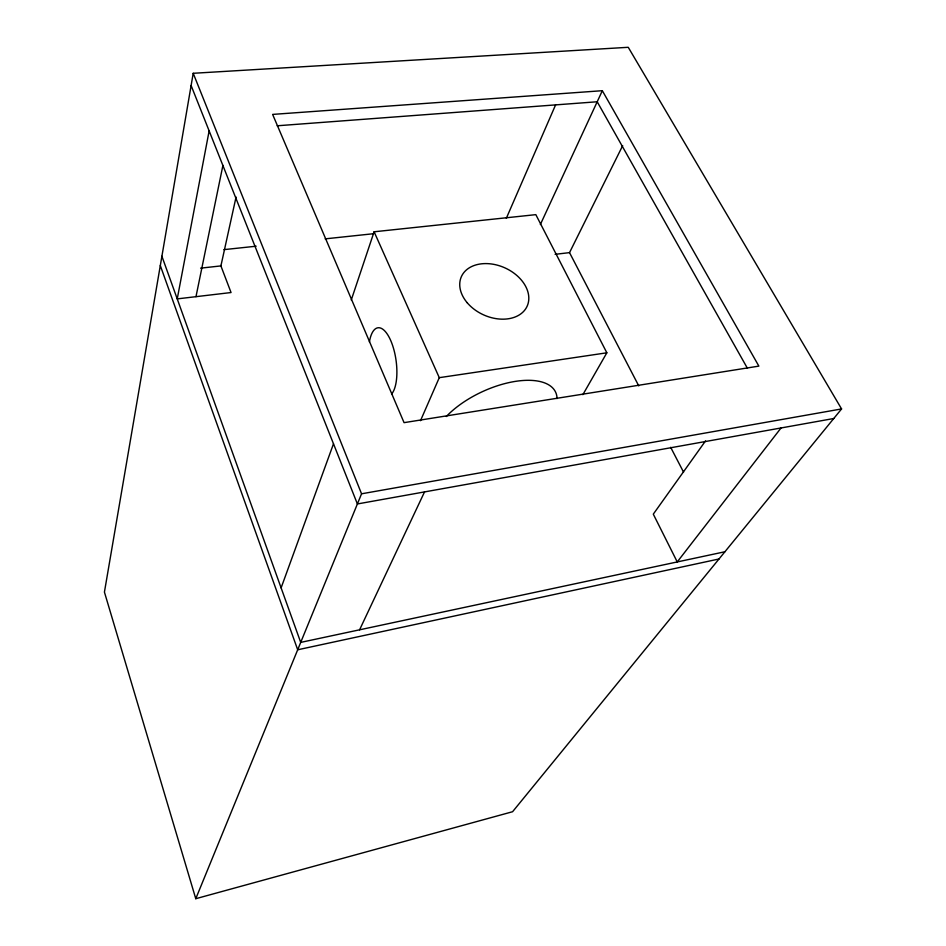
<?xml version="1.0" encoding="UTF-8"?>
<svg xmlns="http://www.w3.org/2000/svg" width="946" height="946" viewBox="0 0 946 946"><rect width="100%" height="100%" fill="white"/><g stroke="black" fill="none" stroke-linecap="round" stroke-linejoin="round"><path stroke-width="1.42" d="M193.209 73.291L104.427 592.101L195.775 898.7L512.578 811.727L841.573 408.932L628.25 47.3L193.209 73.291L361.549 493.8L195.775 898.7M209.137 130.879L177.233 298.889L231.049 292.539L220.737 265.471M195.976 296.677L222.913 165.373M236.062 197.028L220.903 265.909L200.599 268.156M351.273 299.988L374.108 231.782L535.838 214.647L606.847 352.799L582.866 394.671M281.116 587.868L333.5 443.804M506.323 218.29L555.669 104.699M420.497 420.698L439.275 377.667L374.108 231.782M540.355 224.533L602.33 90.698L272.625 114.407L404.06 422.649L758.869 366.114L602.33 90.698M359.586 629.811L424.541 491.908M638.763 385.897L569.527 252.629L622.681 145.637M705.539 440.895L653.296 514.151L677.241 561.936L781.053 427.959M719.007 558.991L297.694 649.784L160.312 265.566M724.92 551.755L300.71 642.393L161.896 256.248M833.745 418.51L357.399 503.958L191.116 85.53M361.549 493.8L841.573 408.932M439.275 377.667L606.847 352.799M555.125 254.32L569.527 252.629M223.871 249.649L256.165 246.208M325.164 238.865L373.611 233.709M277.19 125.783L597.198 101.766L747.458 368.349M670.667 447.304L683.556 472.137M369.413 341.932A34.695 13.41 82 0 1 390.887 340.927A34.695 13.41 82 0 1 391.62 394.033M446.299 416.512A66.587 31.313 -24.9 0 1 514.931 381.451A66.587 31.313 -24.9 0 1 557.04 398.597M467.206 302.744A36.054 25.814 24.2 0 0 526.39 307.675A36.054 25.814 24.2 0 0 489.224 263.733A36.054 25.814 24.2 0 0 467.206 302.744"/></g></svg>
